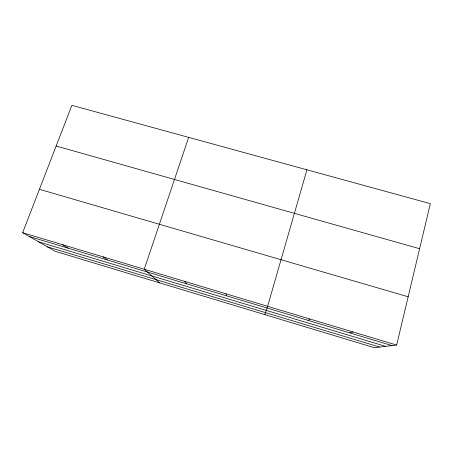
<?xml version="1.0" encoding="UTF-8"?>
<svg xmlns="http://www.w3.org/2000/svg" width="453" height="453" viewBox="0 0 453 453"><rect width="100%" height="100%" fill="white"/><g stroke="black" fill="none" stroke-linecap="round" stroke-linejoin="round"><path stroke-width="0.68" d="M396.652 345.067L430.35 203.652L71.88 105.334L22.65 232.7L55.266 251.33L374.178 347.666L396.652 345.067L22.65 232.7M306.936 169.801L267.615 306.302L264.863 314.642M188.669 137.367L144.235 269.229L159.643 282.859M308.102 320.356L309.977 319.025M349.761 332.887L352.983 331.947M56.155 146.019L419.608 248.725M39.422 189.303L408.159 296.777M29.298 236.5L392.032 345.599M38.607 241.817L385.599 346.347M47.406 246.84L379.557 347.043M62.576 244.699L68.092 248.17M103.103 256.874L107.452 260.005M184.756 281.404L186.704 283.844M225.877 293.759L226.585 295.837"/></g></svg>
